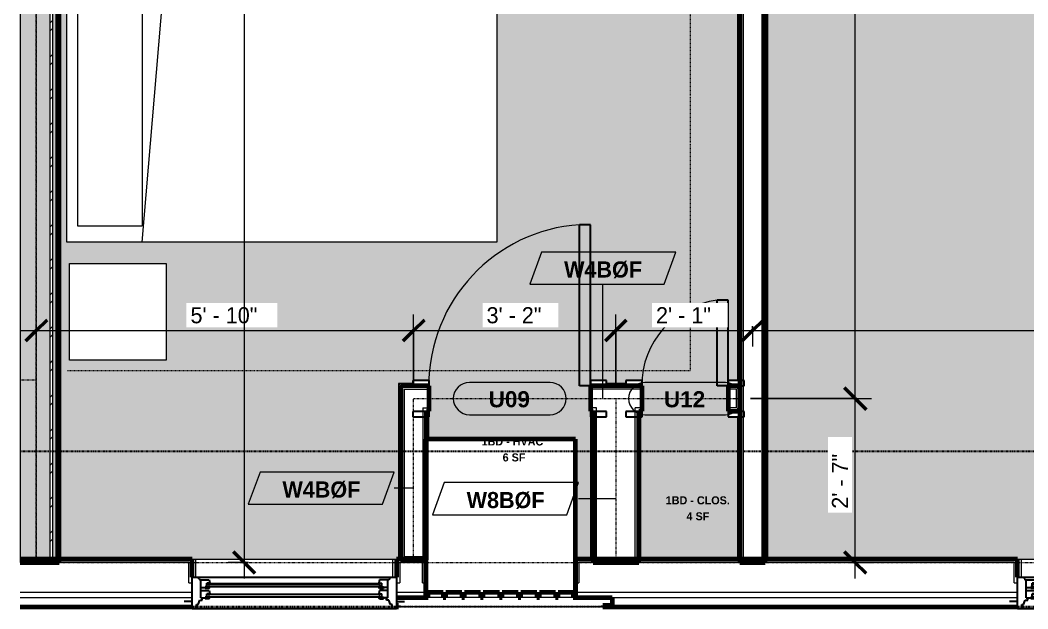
# Model space of a CAD drawing. Header units: inches. Extents: x 2887 to 5387, y 120 to 10852.
# Drawn here: x 4425.6 to 4613.1, y 9979.8 to 10089.4 of the extents above; entities that cross this region are included whole.
import ezdxf

# ---------------------------------------------------------------- set-up
doc = ezdxf.new("R2010")
doc.units = ezdxf.units.IN
doc.header["$MEASUREMENT"] = 0
for name, pattern in [('Dash', [0.25, 0.125, -0.125]), ('Dash 3_32_', [0.1875, 0.09375, -0.09375]), ('Double Dash 3_8_', [1, 0.375, -0.125, 0.125, -0.125, 0.125, -0.125])]:
    doc.linetypes.add(name, pattern=pattern)
for name, color, linetype, lineweight in [('0-3', 250, 'Continuous', 18), ('0-4', 10, 'Double Dash 3_8_', 30), ('0-6', 170, 'Continuous', 5), ('A-ANNO-DIMS', 211, 'Continuous', 9), ('A-ANNO-DIMS-32', 211, 'Continuous', 9), ('A-AREA-IDEN', 2, 'Continuous', 9), ('A-DETL-1', 90, 'Dash 3_32_', 18), ('A-DOOR', 31, 'Continuous', 18), ('A-DOOR-3', 31, 'Continuous', 9), ('A-DOOR-4', 31, 'Continuous', 30), ('A-DOOR-FRAM', 31, 'Continuous', 30), ('A-DOOR-IDEN', 31, 'Continuous', 9), ('A-GENM-1', 50, 'Continuous', 9), ('A-GENM-2', 7, 'Continuous', 70), ('A-GLAZ-1', 10, 'Continuous', 30), ('A-GLAZ-2', 50, 'Continuous', 9), ('A-GLAZ-3', 250, 'Continuous', 18), ('A-WALL', 113, 'Continuous', 18), ('A-WALL-1', 250, 'Continuous', 18), ('A-WALL-2', 113, 'Continuous', 70), ('A-WALL-4', 7, 'Continuous', 70), ('A-WALL-IDEN', 211, 'Continuous', 9), ('A-WALL-PATT-1', 50, 'Continuous', 9), ('A-WALL-PATT-2', 253, 'Continuous', 9), ('A-WALL-PATT-3', 8, 'Continuous', 9), ('C-PROP-LINE-1', 10, 'Double Dash 3_8_', 30), ('I-FURN', 30, 'Continuous', 9), ('I-FURN-HDLN', 30, 'Dash', 9), ('I-WALL', 2, 'Continuous', 18), ('I-WALL-1', 7, 'Continuous', 70), ('I-WALL-3', 2, 'Continuous', 70)]:
    doc.layers.add(name, color=color, linetype=linetype, lineweight=lineweight)
doc.layers.add('A-AREA-PATT-1', color=255, linetype='Continuous', lineweight=9, transparency=1)
doc.styles.add('Arial_B', font='arialbd.ttf', dxfattribs={"height": 3})
doc.styles.add('Century Gothic', font='ufonts.com_century-gothic.ttf', dxfattribs={"height": 3})
doc.styles.add('Century Gothic_B', font='GOTHICB.TTF', dxfattribs={"height": 3})
doc.styles.add('Century Gothic_B_1', font='GOTHICB.TTF', dxfattribs={"height": 1.5})
doc.dimstyles.new('OD_1__HACK', dxfattribs={"dimscale": 12, "dimtxt": 3.132505, "dimasz": 0.333333, "dimexe": 0.25, "dimexo": 0.166667, "dimgap": 0.041667, "dimtad": 1, "dimdec": 0, "dimzin": 3, "dimdsep": 46, "dimlunit": 4, "dimtxsty": 'Century Gothic', "dimblk1": 'OBLIQUE', "dimblk2": 'OBLIQUE', "dimsah": 1, "dimcen": 0.09, "dimdle": 0.25, "dimazin": 0, "dimtfac": 1, "dimtdec": 4, "dimtix": 1, "dimtmove": 0, "dimatfit": 3, "dimfxl": 1, "dimtvp": 1, "dimtfill": 1, "dimfrac": 2, "dimtolj": 1, "dimtzin": 0, "dimarcsym": 2})
doc.dimstyles.new('OD_1__HACK_2', dxfattribs={"dimscale": 12, "dimtxt": 3.132505, "dimasz": 0.333333, "dimexe": 0.25, "dimexo": 0.166667, "dimgap": 0.041667, "dimtad": 1, "dimdec": 0, "dimzin": 3, "dimdsep": 46, "dimlunit": 4, "dimtxsty": 'Century Gothic', "dimblk1": 'OBLIQUE', "dimblk2": 'OBLIQUE', "dimsah": 1, "dimcen": 0.09, "dimdle": 0.25, "dimazin": 0, "dimtfac": 1, "dimtdec": 4, "dimtix": 1, "dimtmove": 0, "dimatfit": 3, "dimfxl": 1, "dimtvp": 1, "dimtfill": 1, "dimfrac": 2, "dimtolj": 1, "dimtzin": 0, "dimarcsym": 2})
pattern_1 = [(0, (0, 0), (10.24, 2.56), [0.422, -7.258, 0.422, -7.258, -40.96]), (0, (0, 0), (10.24, 2.56), [-15.36, 0.422, -14.938, 0.422, -7.258, -17.92]), (0, (0, 0), (10.24, 2.56), [-38.4, 0.422, -4.698, 0.422, -12.378]), (120, (3.84, 1.28), (-7.33702503, 7.58810013), [0.422, -7.258, 0.422, -7.258, -40.96]), (120, (3.84, 1.28), (-7.33702503, 7.58810013), [-15.36, 0.422, -14.938, 0.422, -7.258, -17.92]), (120, (3.84, 1.28), (-7.33702503, 7.58810013), [-38.4, 0.422, -4.698, 0.422, -12.378]), (240, (5.12, 6.4), (-2.90297497, -10.14810013), [0.422, -7.258, 0.422, -7.258, -40.96]), (240, (5.12, 6.4), (-2.90297497, -10.14810013), [-15.36, 0.422, -14.938, 0.422, -7.258, -17.92]), (240, (5.12, 6.4), (-2.90297497, -10.14810013), [-38.4, 0.422, -4.698, 0.422, -12.378])]

# ---------------------------------------------------------------- blocks, each defined once
blk = doc.blocks.new('Window-Double_Hung-Andersen-400_Series-Tilt_Wash - DOUBLE HUNG - REVERSE COTTAGE - 2ND FLOOR-2888952-2ND _ 3RD FLOOR - 1BD B - ADA TYPE B')
at = {"layer": 'A-GLAZ-1'}
for p, q in [((-19.01, 1.06), (19.01, 1.06)), ((-19.01, -4.81), (-19.01, 1.06)), ((-17.67, 0.78), (-18, 1.06)), ((-17.67, 0.78), (-17.67, 0.56)), ((-17.67, 0.56), (-15.86, 0.56)), ((-17.42, -2.75), (-17.42, 0.56)), ((-15.86, 0.56), (-15.7, -0.06)), ((15.86, 0.56), (15.7, -0.06)), ((17.67, 0.56), (15.86, 0.56)), ((17.42, -2.75), (17.42, 0.56)), ((17.67, 0.78), (18, 1.06)), ((17.67, 0.78), (17.67, 0.56)), ((19.01, 1.06), (19.01, -4.81)), ((-17.42, -0.81), (-16.57, -0.81)), ((-17.42, -1.38), (-15.86, -1.38)), ((-16.57, -0.69), (-16.57, -1.03)), ((-15.7, -0.69), (-16.57, -0.69)), ((-15.86, -1.03), (-16.57, -1.03)), ((-16.29, -0.69), (-16.29, -0.06)), ((-15.7, -0.06), (-16.29, -0.06)), ((-15.86, -1.03), (-15.7, -0.69)), ((-15.86, -1.38), (-15.7, -2)), ((15.7, -0.06), (16.29, -0.06)), ((15.86, -1.03), (15.7, -0.69)), ((15.7, -0.69), (16.57, -0.69)), ((15.86, -1.38), (15.7, -2)), ((15.86, -1.03), (16.57, -1.03)), ((17.42, -1.38), (15.86, -1.38)), ((16.29, -0.69), (16.29, -0.06)), ((16.57, -0.69), (16.57, -1.03)), ((17.42, -0.81), (16.57, -0.81)), ((-19.01, -3.44), (-20.51, -3.44)), ((-17.92, -4), (-17.61, -3.19)), ((-17.61, -3.19), (-17.14, -3.19)), ((-17.42, -2.75), (-16.57, -2.75)), ((-17.14, -3.19), (-17.14, -2.75)), ((-16.57, -2.63), (-16.57, -2.97)), ((-15.7, -2.63), (-16.57, -2.63)), ((-15.86, -2.97), (-16.57, -2.97)), ((-16.29, -2.63), (-16.29, -2)), ((-15.7, -2), (-16.29, -2)), ((-15.86, -2.97), (-15.7, -2.63)), ((15.7, -2), (16.29, -2)), ((15.86, -2.97), (15.7, -2.63)), ((15.7, -2.63), (16.57, -2.63)), ((15.86, -2.97), (16.57, -2.97)), ((16.29, -2.63), (16.29, -2)), ((16.57, -2.63), (16.57, -2.97)), ((17.42, -2.75), (16.57, -2.75)), ((17.14, -3.19), (17.14, -2.75)), ((17.61, -3.19), (17.14, -3.19)), ((17.92, -4), (17.61, -3.19)), ((19.01, -3.44), (20.51, -3.44)), ((19.01, -4.81), (-19.01, -4.81)), ((-18.2, -4), (-17.92, -4)), ((-18.2, -4.81), (-18.2, -4)), ((18.2, -4), (17.92, -4)), ((18.2, -4.81), (18.2, -4))]:
    blk.add_line(p, q, dxfattribs=at)
at = {"layer": 'A-GLAZ-2'}
for p, q in [((-18.95, 4.44), (18.95, 4.44)), ((-18.95, 1.06), (-18.95, 4.44)), ((-18.32, 1.06), (-18.32, 4.44)), ((18.32, 1.06), (18.32, 4.44)), ((18.95, 4.44), (18.95, 1.06)), ((18.95, 1.06), (-18.95, 1.06)), ((-16.29, -0.19), (-15.7, -0.19)), ((-16.29, -0.56), (-15.7, -0.56)), ((-15.82, -0.56), (-15.82, -0.19)), ((-15.7, -0.06), (15.7, -0.06)), ((-15.7, -0.19), (15.7, -0.19)), ((-15.7, -0.56), (15.7, -0.56)), ((-15.7, -0.69), (15.7, -0.69)), ((16.29, -0.19), (15.7, -0.19)), ((16.29, -0.56), (15.7, -0.56)), ((15.82, -0.56), (15.82, -0.19)), ((-16.29, -2.13), (-15.7, -2.13)), ((-16.29, -2.5), (-15.7, -2.5)), ((-15.82, -2.5), (-15.82, -2.13)), ((-15.7, -2), (15.7, -2)), ((-15.7, -2.13), (15.7, -2.13)), ((-15.7, -2.5), (15.7, -2.5)), ((-15.7, -2.63), (15.7, -2.63)), ((16.29, -2.13), (15.7, -2.13)), ((16.29, -2.5), (15.7, -2.5)), ((15.82, -2.5), (15.82, -2.13))]:
    blk.add_line(p, q, dxfattribs=at)
at = {"layer": 'A-GLAZ-3'}
for p, q in [((-19.01, 3.94), (-18.95, 3.94)), ((18.95, 3.94), (19.01, 3.94)), ((-18.95, 2.44), (-19.01, 2.44)), ((19.01, 2.44), (18.95, 2.44))]:
    blk.add_line(p, q, dxfattribs=at)
blk = doc.blocks.new('V-Series_EWC4_SPVU_RFA_2015 - 2ND AND 3RD FLOOR-2226480-2ND _ 3RD FLOOR - 1BD B - ADA TYPE B')
at = {"layer": 'A-GENM-1'}
for p, q in [((-2859.83, 9981.94), (-2862.62, 9981.94)), ((-2856.34, 9981.94), (-2859.33, 9981.94)), ((-2852.86, 9981.94), (-2855.84, 9981.94)), ((-2849.37, 9981.94), (-2852.36, 9981.94)), ((-2845.89, 9981.94), (-2848.87, 9981.94)), ((-2842.4, 9981.94), (-2845.39, 9981.94)), ((-2838.92, 9981.94), (-2841.9, 9981.94)), ((-2835.62, 9981.94), (-2838.42, 9981.94))]:
    blk.add_line(p, q, dxfattribs=at)
at = {"layer": 'A-GENM-2'}
for p, q in [((-2835.19, 10011.38), (-2863.06, 10011.38)), ((-2863.06, 10011.38), (-2863.06, 9981.94)), ((-2835.19, 9981.94), (-2835.19, 10011.38)), ((-2862.62, 9981.94), (-2862.62, 9982.94)), ((-2862.62, 9982.94), (-2859.83, 9982.94)), ((-2859.83, 9982.94), (-2859.83, 9981.94)), ((-2859.33, 9981.94), (-2859.33, 9982.94)), ((-2859.33, 9982.94), (-2856.34, 9982.94)), ((-2856.34, 9982.94), (-2856.34, 9981.94)), ((-2855.84, 9981.94), (-2855.84, 9982.94)), ((-2855.84, 9982.94), (-2852.86, 9982.94)), ((-2852.86, 9982.94), (-2852.86, 9981.94)), ((-2852.36, 9981.94), (-2852.36, 9982.94)), ((-2852.36, 9982.94), (-2849.37, 9982.94)), ((-2849.37, 9982.94), (-2849.37, 9981.94)), ((-2848.87, 9981.94), (-2848.87, 9982.94)), ((-2848.87, 9982.94), (-2845.89, 9982.94)), ((-2845.89, 9982.94), (-2845.89, 9981.94)), ((-2845.39, 9981.94), (-2845.39, 9982.94)), ((-2845.39, 9982.94), (-2842.4, 9982.94)), ((-2842.4, 9982.94), (-2842.4, 9981.94)), ((-2841.9, 9981.94), (-2841.9, 9982.94)), ((-2841.9, 9982.94), (-2838.92, 9982.94)), ((-2838.92, 9982.94), (-2838.92, 9981.94)), ((-2838.42, 9981.94), (-2838.42, 9982.94)), ((-2838.42, 9982.94), (-2835.62, 9982.94)), ((-2835.62, 9982.94), (-2835.62, 9981.94)), ((-2863.06, 9981.94), (-2862.62, 9981.94)), ((-2859.83, 9981.94), (-2859.33, 9981.94)), ((-2856.34, 9981.94), (-2855.84, 9981.94)), ((-2852.86, 9981.94), (-2852.36, 9981.94)), ((-2849.37, 9981.94), (-2848.87, 9981.94)), ((-2845.89, 9981.94), (-2845.39, 9981.94)), ((-2842.4, 9981.94), (-2841.9, 9981.94)), ((-2838.92, 9981.94), (-2838.42, 9981.94)), ((-2835.62, 9981.94), (-2835.19, 9981.94))]:
    blk.add_line(p, q, dxfattribs=at)
blk = doc.blocks.new('Perforated Panel at Magic-Pak - hvac panel - 3rd floor-2505079-2ND _ 3RD FLOOR - 1BD B - ADA TYPE B')
at = {"layer": 'A-GLAZ-3'}
for p, q in [((-19.01, 4.44), (19.01, 4.44)), ((-19.01, 4.37), (-19.01, 4.44)), ((19.01, 4.37), (-19.01, 4.37)), ((19.01, 4.44), (19.01, 4.37))]:
    blk.add_line(p, q, dxfattribs=at)
blk = doc.blocks.new('Family - ___-2835860-2ND _ 3RD FLOOR - 1BD B - ADA TYPE B')
at = {"layer": 'C-PROP-LINE-1'}
blk.add_line((-2638.69, 9980.19), (-2938.53, 9980.19), dxfattribs=at)
blk = doc.blocks.new('Family - ___-2835903-2ND _ 3RD FLOOR - 1BD B - ADA TYPE B')
at = {"layer": 'C-PROP-LINE-1'}
blk.add_line((-2638.69, 10009.09), (-2938.53, 10009.09), dxfattribs=at)
blk = doc.blocks.new('Family - ___-2835932-2ND _ 3RD FLOOR - 1BD B - ADA TYPE B')
at = {"layer": 'C-PROP-LINE-1'}
blk.add_line((-2638.69, 9980.19), (-2938.53, 9980.19), dxfattribs=at)
blk = doc.blocks.new('CTR - 1st Phase - Shell_rvt-6-2ND _ 3RD FLOOR - 1BD B - ADA TYPE B')
at = {"layer": 'A-WALL-1'}
for p, q in [((-2906.54, 9989.06), (-2906.47, 9989.06)), ((-2868.57, 9989.06), (-2868.51, 9989.06)), ((-2752.94, 9989.06), (-2752.87, 9989.06)), ((-2907.16, 9988.44), (-2938.53, 9988.44)), ((-2907.16, 9984.63), (-2907.16, 9988.44)), ((-2867.89, 9988.44), (-2867.89, 9984.63)), ((-2863.69, 9988.44), (-2867.89, 9988.44)), ((-2863.69, 9984.63), (-2863.69, 9988.44)), ((-2834.56, 9988.44), (-2834.56, 9984.63)), ((-2753.56, 9988.44), (-2834.56, 9988.44)), ((-2753.56, 9984.63), (-2753.56, 9988.44)), ((-2938.53, 9982.94), (-2906.54, 9982.94)), ((-2907.16, 9984.63), (-2906.54, 9984.63)), ((-2868.51, 9984.63), (-2867.89, 9984.63)), ((-2868.51, 9982.94), (-2863.06, 9982.94)), ((-2863.69, 9984.63), (-2863.06, 9984.63)), ((-2835.19, 9984.63), (-2834.56, 9984.63)), ((-2835.19, 9982.94), (-2752.94, 9982.94)), ((-2753.56, 9984.63), (-2752.94, 9984.63)), ((-2938.53, 9981.94), (-2906.54, 9981.94)), ((-2828.36, 9981.94), (-2752.94, 9981.94)), ((-2938.53, 9980.44), (-2906.54, 9980.44)), ((-2828.36, 9980.44), (-2752.94, 9980.44))]:
    blk.add_line(p, q, dxfattribs=at)
at = {"layer": 'A-WALL-4'}
for p, q in [((-2906.54, 9989.06), (-2938.53, 9989.06)), ((-2906.54, 9985.69), (-2906.54, 9989.06)), ((-2868.51, 9989.06), (-2868.51, 9985.69)), ((-2863.06, 9989.06), (-2868.51, 9989.06)), ((-2863.06, 9981.94), (-2863.06, 9989.06)), ((-2752.94, 9989.06), (-2835.19, 9989.06)), ((-2835.19, 9989.06), (-2835.19, 9981.94)), ((-2752.94, 9985.69), (-2752.94, 9989.06)), ((-2868.51, 9981.94), (-2863.06, 9981.94)), ((-2835.19, 9981.94), (-2828.36, 9981.94)), ((-2828.36, 9981.94), (-2828.36, 9980.44)), ((-2938.53, 9980.19), (-2906.54, 9980.19)), ((-2868.14, 9980.44), (-2868.51, 9980.44)), ((-2868.51, 9980.19), (-2868.14, 9980.19)), ((-2868.14, 9980.25), (-2868.14, 9980.44)), ((-2828.36, 9980.44), (-2830.11, 9980.44)), ((-2830.11, 9980.44), (-2830.11, 9980.25)), ((-2830.11, 9980.19), (-2752.94, 9980.19))]:
    blk.add_line(p, q, dxfattribs=at)
at = {"layer": '0-3'}
for name, p in [('V-Series_EWC4_SPVU_RFA_2015 - 2ND AND 3RD FLOOR-2226480-2ND _ 3RD FLOOR - 1BD B - ADA TYPE B', (0, 0)), ('Window-Double_Hung-Andersen-400_Series-Tilt_Wash - DOUBLE HUNG - REVERSE COTTAGE - 2ND FLOOR-2888952-2ND _ 3RD FLOOR - 1BD B - ADA TYPE B', (-2887.52, 9984.63)), ('Window-Double_Hung-Andersen-400_Series-Tilt_Wash - DOUBLE HUNG - REVERSE COTTAGE - 2ND FLOOR-2888952-2ND _ 3RD FLOOR - 1BD B - ADA TYPE B', (-2733.92, 9984.63))]:
    blk.add_blockref(name, p, dxfattribs=at)
at = {"layer": '0-3', "rotation": 180}
blk.add_blockref('Perforated Panel at Magic-Pak - hvac panel - 3rd floor-2505079-2ND _ 3RD FLOOR - 1BD B - ADA TYPE B', (-2849.12, 9984.63), dxfattribs=at)
at = {"layer": '0-4'}
for name in ['Family - ___-2835903-2ND _ 3RD FLOOR - 1BD B - ADA TYPE B', 'Family - ___-2835860-2ND _ 3RD FLOOR - 1BD B - ADA TYPE B', 'Family - ___-2835932-2ND _ 3RD FLOOR - 1BD B - ADA TYPE B']:
    blk.add_blockref(name, (0, 0), dxfattribs=at)
blk = doc.blocks.new('CTR - 1st Phase - Common Walls_rvt-6-2ND _ 3RD FLOOR - 1BD B - ADA TYPE B')
at = {"layer": 'A-WALL-PATT-1'}
h = blk.add_hatch(dxfattribs=at)
h.set_pattern_fill('FP_1', color=256, style=0, pattern_type=2)
h.set_pattern_definition(pattern_1)
h.paths.add_polyline_path([(-2932.52, 9988.44), (-2931.9, 9988.44), (-2931.9, 10374.04), (-2932.52, 10374.04), (-2932.52, 10013.2)], flags=0)
h = blk.add_hatch(dxfattribs=at)
h.set_pattern_fill('FP_1', color=256, style=0, pattern_type=2)
h.set_pattern_definition(pattern_1)
h.paths.add_polyline_path([(-2931.27, 9988.44), (-2931.27, 10373.41), (-2931.9, 10373.41), (-2931.9, 9988.44)], flags=0)
at = {"layer": 'A-WALL-PATT-2'}
h = blk.add_hatch(dxfattribs=at)
h.set_pattern_fill('FP_2', color=256, style=0, pattern_type=2)
h.set_pattern_definition([(161.57, (0.16, 0.16), (-1.279773737, -0.000426766), [0, -9.107, 1.011, 0]), (18.43, (-0.16, 0.16), (-1.279773737, 0.000426766), [0, -9.107, 1.011, 0]), (108.43, (0.16, 0.16), (0.639452382, -3.199964008), [3.035, -7.083]), (71.57, (-0.16, 0.16), (0.639452382, 3.199964008), [3.035, -7.083])])
h.paths.add_polyline_path([(-2933.02, 9988.44), (-2933.02, 10374.04), (-2938.52, 10374.04), (-2938.52, 9988.44)], flags=0)
at = {"layer": 'A-WALL-PATT-3'}
h = blk.add_hatch(dxfattribs=at)
h.set_pattern_fill('FP_3', color=256, style=0, pattern_type=2)
h.set_pattern_definition([(45, (0, 0), (-3.1678384, 3.1678384), []), (45, (0, 4.8), (-3.1678384, 3.1678384), [])])
h.paths.add_polyline_path([(-2932.52, 9988.44), (-2932.52, 10374.04), (-2933.02, 10374.04), (-2933.02, 9988.44)], flags=0)
at = {"layer": 'A-WALL-1'}
for p, q in [((-2938.52, 10373.41), (-2938.52, 9988.44)), ((-2933.02, 10373.41), (-2933.02, 9988.44)), ((-2932.52, 10373.41), (-2932.52, 9988.44)), ((-2931.9, 10373.41), (-2931.9, 9988.44))]:
    blk.add_line(p, q, dxfattribs=at)
at = {"layer": 'I-WALL-1'}
for p, q in [((-2931.27, 9988.44), (-2931.27, 10253.29)), ((-2938.53, 9988.44), (-2931.27, 9988.44))]:
    blk.add_line(p, q, dxfattribs=at)
blk = doc.blocks.new('Basic Wall _ INT - W4BØF - _5_8 GYP - 2X4 WOOD_BATT_ - 5_8 GYP_ - ___-2680968-2ND _ 3RD FLOOR - 1BD B - ADA TYPE B')
at = {"layer": 'A-WALL'}
for p, q in [((-2805.04, 10173.24), (-2805.04, 10022.34)), ((-2804.75, 10173.24), (-2804.75, 10022.34)), ((-2805.04, 10015.59), (-2805.04, 9989.06)), ((-2804.75, 10015.59), (-2804.75, 9989.06))]:
    blk.add_line(p, q, dxfattribs=at)
blk = doc.blocks.new('Basic Wall _ INT - W4BØF - _5_8 GYP - 2X4 WOOD_BATT_ - 5_8 GYP_ - ___-2680969-2ND _ 3RD FLOOR - 1BD B - ADA TYPE B')
at = {"layer": 'A-WALL'}
for p, q in [((-2799.75, 9989.06), (-2799.75, 10173.24)), ((-2799.46, 10173.24), (-2799.46, 9989.06))]:
    blk.add_line(p, q, dxfattribs=at)
blk = doc.blocks.new('Bed-Standard - King 78_ x 80_-1379907-2ND _ 3RD FLOOR - 1BD B - ADA TYPE B')
at = {"layer": 'I-FURN'}
for p, q in [((-28.31, 41.8), (49.69, 41.8)), ((-28.31, -38.2), (-28.31, 41.8)), ((49.69, 41.8), (49.69, -38.2)), ((49.69, -24.2), (-28.31, -17.63)), ((-25.31, -24.2), (46.69, -24.2)), ((-25.31, -36.2), (-25.31, -24.2)), ((46.69, -36.2), (46.69, -24.2)), ((-25.31, -36.2), (46.69, -36.2)), ((49.69, -38.2), (-28.31, -38.2))]:
    blk.add_line(p, q, dxfattribs=at)
at = {"layer": 'I-FURN-HDLN'}
for p, q in [((-64.31, 77.8), (73.69, 77.8)), ((-64.31, -38.2), (-64.31, 77.8)), ((73.69, 77.8), (73.69, -38.2))]:
    blk.add_line(p, q, dxfattribs=at)
blk = doc.blocks.new('Table-Night Stand - 18_ x 18_ x 24_-1372838-2ND _ 3RD FLOOR - 1BD B - ADA TYPE B')
at = {"layer": 'I-FURN'}
for p, q in [((0.15, 0), (18.15, 0)), ((0.15, -18), (0.15, 0)), ((18.15, 0), (18.15, -18)), ((18.15, -18), (0.15, -18))]:
    blk.add_line(p, q, dxfattribs=at)
blk = doc.blocks.new('Basic Wall _ INT - W4BØF - _5_8 GYP - 2X4 WOOD_BATT_ - 5_8 GYP_ - ___-2680531-2ND _ 3RD FLOOR - 1BD B - ADA TYPE B')
at = {"layer": 'A-WALL'}
for p, q in [((-2868.11, 10021.75), (-2868.11, 9989.06)), ((-2867.82, 10021.46), (-2867.82, 9989.06))]:
    blk.add_line(p, q, dxfattribs=at)
at = {"layer": 'A-WALL', "flags": 128}
for points in [[(-2868.11, 10021.75), (-2867.99, 10021.63), (-2867.9, 10021.54), (-2867.84, 10021.48), (-2867.82, 10021.46)], [(-2867.82, 10021.46), (-2867.82, 10021.46), (-2867.81, 10021.45), (-2867.8, 10021.44), (-2867.78, 10021.42), (-2867.76, 10021.4), (-2867.74, 10021.38)]]:
    blk.add_lwpolyline(points, dxfattribs=at)
blk = doc.blocks.new('Basic Wall _ INT - W4BØF - _5_8 GYP - 2X4 WOOD_BATT_ - 5_8 GYP_ - ___-2680530-2ND _ 3RD FLOOR - 1BD B - ADA TYPE B')
at = {"layer": 'A-WALL'}
for p, q in [((-2862.82, 10011.38), (-2862.82, 10015.59)), ((-2862.54, 10015.59), (-2862.54, 10011.38))]:
    blk.add_line(p, q, dxfattribs=at)
blk = doc.blocks.new('Basic Wall _ INT - W4BØF - _5_8 GYP - 2X4 WOOD_BATT_ - 5_8 GYP_ - ___-2680533-2ND _ 3RD FLOOR - 1BD B - ADA TYPE B')
at = {"layer": 'A-WALL'}
for p, q in [((-2865.44, 10021.75), (-2868.11, 10021.75)), ((-2865.44, 10021.46), (-2867.82, 10021.46)), ((-2825.81, 10021.75), (-2829.44, 10021.75)), ((-2825.81, 10021.46), (-2829.44, 10021.46))]:
    blk.add_line(p, q, dxfattribs=at)
at = {"layer": 'A-WALL', "flags": 128}
for points in [[(-2867.82, 10021.46), (-2867.84, 10021.48), (-2867.9, 10021.54), (-2867.99, 10021.63), (-2868.11, 10021.75)], [(-2867.74, 10021.38), (-2867.76, 10021.4), (-2867.78, 10021.42), (-2867.8, 10021.44), (-2867.81, 10021.45), (-2867.82, 10021.46), (-2867.82, 10021.46)]]:
    blk.add_lwpolyline(points, dxfattribs=at)
blk = doc.blocks.new('SWING - SINGLE - FLUSH - 30_ x 80_ - MAGIC PAK DOOR - ACOUSTICAL SEAL-3199413-2ND _ 3RD FLOOR - 1BD B - ADA TYPE B')
at = {"layer": 'A-DOOR-3'}
blk.add_arc((15, 2.375), 30.067, 93.81407, 180, dxfattribs=at)
at = {"layer": 'A-DOOR-4'}
for p, q in [((13, 2.375), (13, 32.375)), ((15, 32.375), (13, 32.375)), ((15, 2.375), (15, 32.375)), ((15, 2.375), (13, 2.375))]:
    blk.add_line(p, q, dxfattribs=at)
at = {"layer": 'A-DOOR-FRAM'}
for p, q in [((-15, 3.375), (-18, 3.375)), ((-18, 3.375), (-18, 2.375)), ((-18, 2.375), (-15, 2.375)), ((-15, 2.375), (-15, 3.375)), ((18, 3.375), (15, 3.375)), ((15, 3.375), (15, 2.375)), ((15, 2.375), (18, 2.375)), ((18, 2.375), (18, 3.375)), ((-15, -2.375), (-18, -2.375)), ((-18, -2.375), (-18, -3.375)), ((-18, -3.375), (-15, -3.375)), ((-15, -3.375), (-15, -2.375)), ((18, -2.375), (15, -2.375)), ((15, -2.375), (15, -3.375)), ((15, -3.375), (18, -3.375)), ((18, -3.375), (18, -2.375))]:
    blk.add_line(p, q, dxfattribs=at)
blk = doc.blocks.new('SWING - SINGLE - FLUSH - 1-4 X 6-8 PASSAGE-3199417-2ND _ 3RD FLOOR - 1BD B - ADA TYPE B')
at = {"layer": 'A-DOOR-3'}
blk.add_arc((8, 2.37), 16.07, 97.1508, 180, dxfattribs=at)
at = {"layer": 'A-DOOR-4'}
for p, q in [((6, 2.37), (6, 18.32)), ((8, 18.32), (6, 18.32)), ((8, 2.37), (8, 18.32)), ((8, 2.37), (6, 2.37))]:
    blk.add_line(p, q, dxfattribs=at)
at = {"layer": 'A-DOOR-FRAM'}
for p, q in [((-8, 3.37), (-11, 3.37)), ((-11, 3.37), (-11, 2.37)), ((-11, 2.37), (-8, 2.37)), ((-8, 2.37), (-8, 3.37)), ((11, 3.37), (8, 3.37)), ((8, 3.37), (8, 2.37)), ((8, 2.37), (11, 2.37)), ((11, 2.37), (11, 3.37)), ((-8, -2.38), (-11, -2.38)), ((-11, -2.38), (-11, -3.38)), ((-11, -3.38), (-8, -3.38)), ((-8, -3.38), (-8, -2.38)), ((11, -2.38), (8, -2.38)), ((8, -2.38), (8, -3.38)), ((8, -3.38), (11, -3.38)), ((11, -3.38), (11, -2.38))]:
    blk.add_line(p, q, dxfattribs=at)
blk = doc.blocks.new('Basic Wall _ INT - W8BØF - _5_8 GYP - 2X8 WOOD_BATT_ - 5_8 GYP_ - ___-2698452-2ND _ 3RD FLOOR - 1BD B - ADA TYPE B')
at = {"layer": 'I-WALL'}
for p, q in [((-2823.31, 9989.06), (-2823.31, 10015.59)), ((-2823.02, 9989.06), (-2823.02, 10015.59))]:
    blk.add_line(p, q, dxfattribs=at)
blk = doc.blocks.new('Basic Wall _ INT - W8BØF - _5_8 GYP - 2X8 WOOD_BATT_ - 5_8 GYP_ - ___-2703640-2ND _ 3RD FLOOR - 1BD B - ADA TYPE B')
at = {"layer": 'I-WALL'}
for p, q in [((-2832.35, 9989.06), (-2832.35, 10015.59)), ((-2832.06, 10015.59), (-2832.06, 9989.06))]:
    blk.add_line(p, q, dxfattribs=at)
blk = doc.blocks.new('DIMBLOCK127-2ND _ 3RD FLOOR - 1BD B - ADA TYPE B')
at = {"layer": 'A-ANNO-DIMS-32', "lineweight": 50}
for p, q in [((4581, 10018.96), (4579, 10020.96)), ((4581, 10018.96), (4583, 10016.96)), ((4581, 9988.44), (4579, 9990.44)), ((4581, 9988.44), (4583, 9986.44))]:
    blk.add_line(p, q, dxfattribs=at)
at = {"layer": 'A-ANNO-DIMS-32'}
for p, q in [((4561.51, 10018.96), (4584, 10018.96)), ((4581, 10018.96), (4561.51, 10018.96)), ((4581, 9985.44), (4581, 10018.96)), ((4580.17, 9988.44), (4584, 9988.44)), ((4581, 9988.44), (4580.17, 9988.44))]:
    blk.add_line(p, q, dxfattribs=at)
at = {"layer": 'A-ANNO-DIMS-32', "color": 0, "insert": (4576.65, 9998.46), "char_height": 3, "width": 12.5897, "attachment_point": 1, "rotation": 90, "line_spacing_factor": 0.984502, "style": 'Century Gothic', "bg_fill": 3, "box_fill_scale": 1.25, "bg_fill_color": 256, "bg_fill_true_color": 13158600, "bg_fill_transparency": 0}
blk.add_mtext('2\' - 7"', dxfattribs=at)
blk = doc.blocks.new('_Oblique')
at = {"color": 0, "linetype": 'ByBlock', "lineweight": -2}
blk.add_line((-0.5, -0.5), (0.5, 0.5), dxfattribs=at)
blk = doc.blocks.new('DIMBLOCK128-2ND _ 3RD FLOOR - 1BD B - ADA TYPE B')
at = {"layer": 'A-ANNO-DIMS-32', "lineweight": 50}
for p, q in [((4581, 10216.61), (4579, 10218.61)), ((4581, 10216.61), (4583, 10214.61)), ((4581, 10018.96), (4579, 10020.96)), ((4581, 10018.96), (4583, 10016.96))]:
    blk.add_line(p, q, dxfattribs=at)
at = {"layer": 'A-ANNO-DIMS-32'}
for p, q in [((4563.89, 10216.61), (4584, 10216.61)), ((4581, 10216.61), (4563.89, 10216.61)), ((4581, 10018.96), (4581, 10216.61)), ((4561.51, 10018.96), (4584, 10018.96)), ((4581, 10018.96), (4561.51, 10018.96))]:
    blk.add_line(p, q, dxfattribs=at)
at = {"layer": 'A-ANNO-DIMS-32', "color": 0, "insert": (4576.65, 10111.38), "char_height": 3, "width": 15.394, "attachment_point": 1, "rotation": 90, "line_spacing_factor": 0.984502, "style": 'Century Gothic', "bg_fill": 3, "box_fill_scale": 1.25, "bg_fill_color": 256, "bg_fill_true_color": 13158600, "bg_fill_transparency": 0}
blk.add_mtext('16\' - 6"', dxfattribs=at)
blk = doc.blocks.new('DIMBLOCK139-2ND _ 3RD FLOOR - 1BD B - ADA TYPE B')
at = {"layer": 'A-ANNO-DIMS-32', "lineweight": 50}
for p, q in [((4428.61, 10031.63), (4430.61, 10033.63)), ((4498.81, 10031.63), (4500.81, 10033.63)), ((4428.61, 10031.63), (4426.61, 10029.63)), ((4498.81, 10031.63), (4496.81, 10029.63))]:
    blk.add_line(p, q, dxfattribs=at)
at = {"layer": 'A-ANNO-DIMS-32'}
for p, q in [((4498.81, 10020.96), (4498.81, 10034.63)), ((4425.61, 10031.63), (4498.81, 10031.63)), ((4428.61, 10032.46), (4428.61, 10028.63)), ((4428.61, 10031.63), (4428.61, 10032.46)), ((4498.81, 10031.63), (4498.81, 10020.96))]:
    blk.add_line(p, q, dxfattribs=at)
at = {"layer": 'A-ANNO-DIMS-32', "color": 0, "insert": (4457.3, 10035.98), "char_height": 3, "width": 15.394, "attachment_point": 1, "line_spacing_factor": 0.984502, "style": 'Century Gothic', "bg_fill": 3, "box_fill_scale": 1.25, "bg_fill_color": 256, "bg_fill_true_color": 13158600, "bg_fill_transparency": 0}
blk.add_mtext('5\' - 10"', dxfattribs=at)
blk = doc.blocks.new('DIMBLOCK140-2ND _ 3RD FLOOR - 1BD B - ADA TYPE B')
at = {"layer": 'A-ANNO-DIMS-32'}
for p, q in [((4498.81, 10020.96), (4498.81, 10034.63)), ((4536.45, 10020.96), (4536.45, 10034.63)), ((4498.81, 10031.63), (4536.45, 10031.63)), ((4498.81, 10031.63), (4498.81, 10020.96)), ((4536.45, 10031.63), (4536.45, 10020.96))]:
    blk.add_line(p, q, dxfattribs=at)
at = {"layer": 'A-ANNO-DIMS-32', "lineweight": 50}
for p, q in [((4498.81, 10031.63), (4500.81, 10033.63)), ((4536.45, 10031.63), (4538.45, 10033.63)), ((4498.81, 10031.63), (4496.81, 10029.63)), ((4536.45, 10031.63), (4534.45, 10029.63))]:
    blk.add_line(p, q, dxfattribs=at)
at = {"layer": 'A-ANNO-DIMS-32', "color": 0, "insert": (4512.39, 10035.98), "char_height": 3, "width": 12.5897, "attachment_point": 1, "line_spacing_factor": 0.984502, "style": 'Century Gothic', "bg_fill": 3, "box_fill_scale": 1.25, "bg_fill_color": 256, "bg_fill_true_color": 13158600, "bg_fill_transparency": 0}
blk.add_mtext('3\' - 2"', dxfattribs=at)
blk = doc.blocks.new('DIMBLOCK141-2ND _ 3RD FLOOR - 1BD B - ADA TYPE B')
at = {"layer": 'A-ANNO-DIMS-32'}
for p, q in [((4536.45, 10020.96), (4536.45, 10034.63)), ((4536.45, 10031.63), (4561.89, 10031.63)), ((4536.45, 10031.63), (4536.45, 10020.96)), ((4561.89, 10032.46), (4561.89, 10028.63)), ((4561.89, 10031.63), (4561.89, 10032.46))]:
    blk.add_line(p, q, dxfattribs=at)
at = {"layer": 'A-ANNO-DIMS-32', "lineweight": 50}
for p, q in [((4536.45, 10031.63), (4538.45, 10033.63)), ((4561.89, 10031.63), (4563.89, 10033.63)), ((4536.45, 10031.63), (4534.45, 10029.63)), ((4561.89, 10031.63), (4559.89, 10029.63))]:
    blk.add_line(p, q, dxfattribs=at)
at = {"layer": 'A-ANNO-DIMS-32', "color": 0, "insert": (4543.92, 10035.98), "char_height": 3, "width": 12.5897, "attachment_point": 1, "line_spacing_factor": 0.984502, "style": 'Century Gothic', "bg_fill": 3, "box_fill_scale": 1.25, "bg_fill_color": 256, "bg_fill_true_color": 13158600, "bg_fill_transparency": 0}
blk.add_mtext('2\' - 1"', dxfattribs=at)
blk = doc.blocks.new('DIMBLOCK142-2ND _ 3RD FLOOR - 1BD B - ADA TYPE B')
at = {"layer": 'A-ANNO-DIMS-32', "lineweight": 50}
for p, q in [((4561.89, 10031.63), (4563.89, 10033.63)), ((4719.44, 10031.63), (4721.44, 10033.63)), ((4561.89, 10031.63), (4559.89, 10029.63)), ((4719.44, 10031.63), (4717.44, 10029.63))]:
    blk.add_line(p, q, dxfattribs=at)
at = {"layer": 'A-ANNO-DIMS-32'}
for p, q in [((4561.89, 10032.46), (4561.89, 10028.63)), ((4561.89, 10031.63), (4561.89, 10032.46)), ((4561.89, 10031.63), (4722.44, 10031.63)), ((4719.44, 10032.46), (4719.44, 10028.63)), ((4719.44, 10031.63), (4719.44, 10032.46))]:
    blk.add_line(p, q, dxfattribs=at)
at = {"layer": 'A-ANNO-DIMS-32', "color": 0, "insert": (4634.25, 10035.98), "char_height": 3, "width": 15.394, "attachment_point": 1, "line_spacing_factor": 0.984502, "style": 'Century Gothic', "bg_fill": 3, "box_fill_scale": 1.25, "bg_fill_color": 256, "bg_fill_true_color": 13158600, "bg_fill_transparency": 0}
blk.add_mtext('13\' - 2"', dxfattribs=at)
blk = doc.blocks.new('DIMBLOCK147-2ND _ 3RD FLOOR - 1BD B - ADA TYPE B')
at = {"layer": 'A-ANNO-DIMS-32', "lineweight": 50}
for p, q in [((4467.28, 10245.36), (4465.28, 10247.36)), ((4467.28, 10245.36), (4469.28, 10243.36)), ((4467.28, 9988.44), (4465.28, 9990.44)), ((4467.28, 9988.44), (4469.28, 9986.44))]:
    blk.add_line(p, q, dxfattribs=at)
at = {"layer": 'A-ANNO-DIMS-32'}
for p, q in [((4468.11, 10245.36), (4464.28, 10245.36)), ((4467.28, 10245.36), (4467.28, 9985.44)), ((4467.28, 10245.36), (4468.11, 10245.36)), ((4468.11, 9988.44), (4464.28, 9988.44)), ((4467.28, 9988.44), (4468.11, 9988.44))]:
    blk.add_line(p, q, dxfattribs=at)
at = {"layer": 'A-ANNO-DIMS-32', "color": 0, "insert": (4462.94, 10110.49), "char_height": 3, "width": 15.394, "attachment_point": 1, "rotation": 90, "line_spacing_factor": 0.984502, "style": 'Century Gothic', "bg_fill": 3, "box_fill_scale": 1.25, "bg_fill_color": 256, "bg_fill_true_color": 13158600, "bg_fill_transparency": 0}
blk.add_mtext('21\' - 5"', dxfattribs=at)
blk = doc.blocks.new('Door Tag - Type Mark-2601225-2ND _ 3RD FLOOR - 1BD B - ADA TYPE B')
at = {"layer": 'A-DOOR-IDEN'}
for p, q in [((0.234375, 0.09375), (-0.234375, 0.09375)), ((-0.234375, -0.09375), (0.234375, -0.09375))]:
    blk.add_line(p, q, dxfattribs=at)
for centre, start, end in [((-0.234375, 0), 90, 270), ((0.234375, 0), 270, 90)]:
    blk.add_arc(centre, 0.09375, start, end, dxfattribs=at)
blk = doc.blocks.new('Wall Tag - ONE-2663183-2ND _ 3RD FLOOR - 1BD B - ADA TYPE B')
at = {"layer": 'A-WALL-IDEN'}
for p, q in [((-0.3561, 0.0937), (-0.4244, -0.0937)), ((0.4244, 0.0937), (-0.3561, 0.0937)), ((0.3561, -0.0937), (0.4244, 0.0937)), ((-0.4244, -0.0937), (0.3561, -0.0937))]:
    blk.add_line(p, q, dxfattribs=at)

msp = doc.modelspace()

# ---------------------------------------------------------------- hatches: boundary and pattern name
at = {"layer": 'A-AREA-PATT-1'}
h = msp.add_hatch(color=256, dxfattribs=at)
h.paths.add_polyline_path([(4456.98, 9989.06), (4496.02, 9989.06), (4496.02, 10021.75), (4498.7, 10021.75), (4498.7, 10022.34), (4501.7, 10022.34), (4501.7, 10018.96), (4531.7, 10018.96), (4531.7, 10022.34), (4534.7, 10022.34), (4534.7, 10021.75), (4538.32, 10021.75), (4538.32, 10022.34), (4541.32, 10022.34), (4541.32, 10018.96), (4557.32, 10018.96), (4557.32, 10022.34), (4559.1, 10022.34), (4559.1, 10173.24), (4558.51, 10173.24), (4558.51, 10176.24), (4561.89, 10176.24), (4561.89, 10210.24), (4558.51, 10210.24), (4558.51, 10213.24), (4559.1, 10213.24), (4559.1, 10213.83), (4555.75, 10213.83), (4555.75, 10213.49), (4553.25, 10213.49), (4553.25, 10214.24), (4553, 10214.24), (4553, 10216.24), (4528, 10216.24), (4528, 10216.61), (4505, 10216.61), (4505, 10214.24), (4504.75, 10214.24), (4504.75, 10213.49), (4502.25, 10213.49), (4502.25, 10213.83), (4496.82, 10213.83), (4496.82, 10242.58), (4496.61, 10242.58), (4496.61, 10241.99), (4493.61, 10241.99), (4493.61, 10245.36), (4461.61, 10245.36), (4461.61, 10241.99), (4458.61, 10241.99), (4458.61, 10242.58), (4432.86, 10242.58), (4432.86, 9989.06)], flags=0)
h.paths.add_polyline_path([(4434.8, 10026.11), (4434.8, 10044.11), (4452.8, 10044.11), (4452.8, 10026.11)], flags=0)
h.paths.add_polyline_path([(4498.93, 10048.11), (4434.3, 10048.11), (4434.3, 10126.11), (4514.3, 10126.11), (4514.3, 10048.11), (4499.61, 10048.11)], flags=0)
h.paths.add_polyline_path([(4451.25, 10128.05), (4434.8, 10128.05), (4434.8, 10146.05), (4452.8, 10146.05), (4452.8, 10128.05)], flags=0)
h = msp.add_hatch(color=256, dxfattribs=at)
h.paths.add_polyline_path([(4564.68, 9989.06), (4718.59, 9989.06), (4718.59, 10013.59), (4719.44, 10013.59), (4719.44, 10238.78), (4694.13, 10238.78), (4694.13, 10228.76), (4677.63, 10228.76), (4677.63, 10238.78), (4664.01, 10238.78), (4664.01, 10228.76), (4647.51, 10228.76), (4647.51, 10238.78), (4634.89, 10238.78), (4634.89, 10228.76), (4618.39, 10228.76), (4618.39, 10238.78), (4564.68, 10238.78), (4564.68, 10213.24), (4565.26, 10213.24), (4565.26, 10210.24), (4561.89, 10210.24), (4561.89, 10176.24), (4565.26, 10176.24), (4565.26, 10173.24), (4564.68, 10173.24), (4564.68, 9991.11)], flags=0)
h.paths.add_polyline_path([(4657.99, 10013.59), (4657.99, 10048.59), (4663.99, 10048.59), (4663.99, 10049.59), (4699.99, 10049.59), (4699.99, 10048.59), (4705.99, 10048.59), (4705.99, 10013.59), (4687.97, 10013.59)], flags=0)
h.paths.add_polyline_path([(4653.66, 10058.59), (4618.66, 10058.59), (4618.66, 10142.59), (4653.66, 10142.59), (4653.66, 10136.59), (4654.66, 10136.59), (4654.66, 10064.59), (4653.66, 10064.59)], flags=0)
h.paths.add_polyline_path([(4718.94, 10061.08), (4702.94, 10061.08), (4702.94, 10061.74), (4702.91, 10061.74), (4702.91, 10062.23), (4702.94, 10062.23), (4702.94, 10077.42), (4702.91, 10077.42), (4702.91, 10078.41), (4702.94, 10078.41), (4702.94, 10079.08), (4706.94, 10079.08), (4706.94, 10115.08), (4702.94, 10115.08), (4702.94, 10115.74), (4702.91, 10115.74), (4702.91, 10116.73), (4702.94, 10116.73), (4702.94, 10131.93), (4702.91, 10131.93), (4702.91, 10132.42), (4702.94, 10132.42), (4702.94, 10133.08), (4719.06, 10133.08), (4719.06, 10061.08)], flags=0)
h.paths.add_polyline_path([(4663.99, 10151.59), (4663.99, 10152.59), (4657.99, 10152.59), (4657.99, 10187.59), (4705.99, 10187.59), (4705.99, 10152.59), (4699.99, 10152.59), (4699.99, 10151.59)], flags=0)
for points in [[(4531.79, 9989.06), (4531.79, 10015.59), (4531.7, 10015.59), (4531.7, 10018.96), (4501.7, 10018.96), (4501.7, 10015.59), (4501.6, 10015.59), (4501.6, 10011.38), (4528.95, 10011.38), (4528.95, 9989.06), (4529.57, 9989.06)], [(4556.78, 9989.06), (4559.1, 9989.06), (4559.1, 10015.59), (4557.32, 10015.59), (4557.32, 10018.96), (4541.32, 10018.96), (4541.32, 10015.59), (4541.11, 10015.59), (4541.11, 9989.06)]]:
    msp.add_hatch(color=256, dxfattribs=at).paths.add_polyline_path(points, flags=0)

# ---------------------------------------------------------------- linework, layer by layer
at = {"layer": 'A-DETL-1'}
for p, q in [((4428.61, 10374.03), (4428.61, 9988.43)), ((4428.61, 9988.44), (4428.61, 10373.41)), ((4428.61, 10022.4), (4425.6, 10022.4)), ((4498.81, 10018.96), (4559.51, 10018.96)), ((4498.81, 9988.96), (4498.81, 10018.96)), ((4536.45, 10018.96), (4536.45, 9988.44)), ((4428.61, 9988.43), (4425.6, 9988.43)), ((4428.61, 9988.44), (4719.44, 9988.44))]:
    msp.add_line(p, q, dxfattribs=at)
at = {"layer": 'A-WALL'}
for p, q in [((4560.14, 10176.24), (4560.14, 9989.06)), ((4563.64, 10176.24), (4563.64, 9989.06)), ((4497.06, 10020.71), (4497.06, 9989.59)), ((4497.06, 10020.71), (4501.7, 10020.71)), ((4541.32, 10020.71), (4531.7, 10020.71)), ((4558.89, 10020.71), (4557.32, 10020.71)), ((4558.89, 10017.21), (4558.89, 10020.71)), ((4500.56, 10017.21), (4500.56, 9989.59)), ((4500.56, 10017.21), (4501.7, 10017.21)), ((4532.82, 10017.21), (4531.7, 10017.21)), ((4532.82, 9988.44), (4532.82, 10017.21)), ((4541.32, 10017.21), (4540.07, 10017.21)), ((4540.07, 9988.44), (4540.07, 10017.21)), ((4558.89, 10017.21), (4557.32, 10017.21)), ((4497.06, 9989.59), (4500.56, 9989.59)), ((4560.14, 9989.06), (4563.64, 9989.06))]:
    msp.add_line(p, q, dxfattribs=at)
at = {"layer": 'A-WALL-2'}
for p, q in [((4559.51, 10176.24), (4559.51, 9988.44)), ((4564.26, 9988.44), (4564.26, 10176.24)), ((4501.7, 10021.34), (4496.44, 10021.34)), ((4496.44, 10021.34), (4496.44, 9988.96)), ((4501.7, 10016.59), (4501.7, 10021.34)), ((4541.32, 10021.34), (4531.7, 10021.34)), ((4531.7, 10021.34), (4531.7, 10016.59)), ((4541.32, 10016.59), (4541.32, 10021.34)), ((4559.51, 10021.34), (4557.32, 10021.34)), ((4557.32, 10021.34), (4557.32, 10016.59)), ((4559.51, 10016.59), (4559.51, 10021.34)), ((4501.19, 9988.96), (4501.19, 10016.59)), ((4501.19, 10016.59), (4501.7, 10016.59)), ((4531.7, 10016.59), (4532.2, 10016.59)), ((4540.7, 10016.59), (4541.32, 10016.59)), ((4557.32, 10016.59), (4559.51, 10016.59)), ((4496.44, 9988.96), (4501.19, 9988.96)), ((4559.51, 9988.44), (4564.26, 9988.44))]:
    msp.add_line(p, q, dxfattribs=at)
at = {"layer": 'A-WALL-IDEN'}
for p, q in [((4498.81, 10002.29), (4495.21, 10002.29)), ((4536.45, 10000.32), (4529.49, 10000.32))]:
    msp.add_line(p, q, dxfattribs=at)
at = {"layer": 'I-WALL-3'}
for p, q in [((4532.2, 10016.59), (4532.2, 9988.44)), ((4540.7, 9988.44), (4540.7, 10016.59)), ((4532.2, 9988.44), (4540.7, 9988.44))]:
    msp.add_line(p, q, dxfattribs=at)

# ---------------------------------------------------------------- block references
at = {"layer": '0-6'}
for name in ['CTR - 1st Phase - Common Walls_rvt-6-2ND _ 3RD FLOOR - 1BD B - ADA TYPE B', 'CTR - 1st Phase - Shell_rvt-6-2ND _ 3RD FLOOR - 1BD B - ADA TYPE B']:
    msp.add_blockref(name, (7364.14, 0), dxfattribs=at)
at = {"layer": 'A-DOOR'}
for name, p in [('SWING - SINGLE - FLUSH - 30_ x 80_ - MAGIC PAK DOOR - ACOUSTICAL SEAL-3199413-2ND _ 3RD FLOOR - 1BD B - ADA TYPE B', (4516.7, 10018.96)), ('SWING - SINGLE - FLUSH - 1-4 X 6-8 PASSAGE-3199417-2ND _ 3RD FLOOR - 1BD B - ADA TYPE B', (4549.32, 10018.96))]:
    msp.add_blockref(name, p, dxfattribs=at)
at = {"layer": 'A-WALL'}
for name in ['Basic Wall _ INT - W4BØF - _5_8 GYP - 2X4 WOOD_BATT_ - 5_8 GYP_ - ___-2680969-2ND _ 3RD FLOOR - 1BD B - ADA TYPE B', 'Basic Wall _ INT - W4BØF - _5_8 GYP - 2X4 WOOD_BATT_ - 5_8 GYP_ - ___-2680968-2ND _ 3RD FLOOR - 1BD B - ADA TYPE B', 'Basic Wall _ INT - W4BØF - _5_8 GYP - 2X4 WOOD_BATT_ - 5_8 GYP_ - ___-2680531-2ND _ 3RD FLOOR - 1BD B - ADA TYPE B', 'Basic Wall _ INT - W4BØF - _5_8 GYP - 2X4 WOOD_BATT_ - 5_8 GYP_ - ___-2680533-2ND _ 3RD FLOOR - 1BD B - ADA TYPE B', 'Basic Wall _ INT - W4BØF - _5_8 GYP - 2X4 WOOD_BATT_ - 5_8 GYP_ - ___-2680530-2ND _ 3RD FLOOR - 1BD B - ADA TYPE B']:
    msp.add_blockref(name, (7364.14, 0), dxfattribs=at)
at = {"layer": 'A-WALL-IDEN', "xscale": 31.99999999999999, "yscale": 31.99999999999999, "zscale": 31.99999999999999}
for p in [(4534.03, 10043.25), (4515.91, 10000.32)]:
    msp.add_blockref('Wall Tag - ONE-2663183-2ND _ 3RD FLOOR - 1BD B - ADA TYPE B', p, dxfattribs=at)
at = {"layer": 'I-FURN', "rotation": 270.0000000000005}
for name, p in [('Bed-Standard - King 78_ x 80_-1379907-2ND _ 3RD FLOOR - 1BD B - ADA TYPE B', (4472.5, 10097.8)), ('Table-Night Stand - 18_ x 18_ x 24_-1372838-2ND _ 3RD FLOOR - 1BD B - ADA TYPE B', (4452.8, 10044.26))]:
    msp.add_blockref(name, p, dxfattribs=at)
at = {"layer": 'I-WALL'}
for name in ['Basic Wall _ INT - W8BØF - _5_8 GYP - 2X8 WOOD_BATT_ - 5_8 GYP_ - ___-2703640-2ND _ 3RD FLOOR - 1BD B - ADA TYPE B', 'Basic Wall _ INT - W8BØF - _5_8 GYP - 2X8 WOOD_BATT_ - 5_8 GYP_ - ___-2698452-2ND _ 3RD FLOOR - 1BD B - ADA TYPE B']:
    msp.add_blockref(name, (7364.14, 0), dxfattribs=at)

# ---------------------------------------------------------------- texts
at = {"layer": 'A-AREA-IDEN', "char_height": 1.5, "attachment_point": 1, "style": 'Century Gothic_B_1'}
for s, insert, width in [('1BD - HVAC', (4511.46, 10011.73), 13.938), ('6 SF', (4515.38, 10008.76), 4.444), ('1BD - CLOS.', (4545.73, 10000.77), 13.837), ('4 SF', (4549.6, 9997.8), 4.444)]:
    msp.add_mtext(s, dxfattribs=dict(at, insert=insert, width=width))
at = {"layer": 'A-WALL-IDEN', "char_height": 3, "width": 17.372, "attachment_point": 1, "style": 'Century Gothic_B'}
for s, insert in [('W4BØF', (4526.82, 10044.5)), ('W4BØF', (4474.41, 10003.54)), ('W8BØF', (4508.69, 10001.57))]:
    msp.add_mtext(s, dxfattribs=dict(at, insert=insert))

# ---------------------------------------------------------------- next in the draw order: dimensions: what is measured, and where the dimension line sits
at = {"layer": 'A-ANNO-DIMS'}
dim = msp.add_linear_dim(base=(4498.81, 10031.63), p1=(4428.61, 10034.46), p2=(4498.81, 10018.96), dimstyle='OD_1__HACK_2', override={"dimpost": '<>', "dimfxl": 71.889734}, dxfattribs=at)
dim.commit()
dim.dimension.update_dxf_attribs({"geometry": 'DIMBLOCK139-2ND _ 3RD FLOOR - 1BD B - ADA TYPE B', "text_midpoint": (4463.71, 10033.71)})
dim = msp.add_linear_dim(base=(4581, 10018.96), p1=(4578.17, 9988.44), p2=(4559.51, 10018.96), angle=90, dimstyle='OD_1__HACK_2', override={"dimpost": '<>', "dimfxl": 35.774977}, dxfattribs=at)
dim.commit()
dim.dimension.update_dxf_attribs({"geometry": 'DIMBLOCK127-2ND _ 3RD FLOOR - 1BD B - ADA TYPE B', "text_midpoint": (4578.92, 10003.7)})

# ---------------------------------------------------------------- next in the draw order: dimensions: what is measured, and where the dimension line sits
for base, p1, p2, dimstyle, override, picture, middle in [((4467.28, 9988.44), (4470.11, 10245.36), (4470.11, 9988.44), 'OD_1__HACK', {"dimpost": '<>', "dimfxl": 256.925}, 'DIMBLOCK147-2ND _ 3RD FLOOR - 1BD B - ADA TYPE B', (4465.21, 10116.9)), ((4581, 10216.61), (4559.51, 10018.96), (4561.89, 10216.61), 'OD_1__HACK_2', {"dimpost": '<>', "dimfxl": 197.664269}, 'DIMBLOCK128-2ND _ 3RD FLOOR - 1BD B - ADA TYPE B', (4578.92, 10117.79))]:
    dim = msp.add_linear_dim(base=base, p1=p1, p2=p2, angle=90, dimstyle=dimstyle, override=override, dxfattribs=at)
    dim.commit()
    dim.dimension.update_dxf_attribs({"geometry": picture, "text_midpoint": middle})
dim = msp.add_linear_dim(base=(4536.45, 10031.63), p1=(4498.81, 10018.96), p2=(4536.45, 10018.96), dimstyle='OD_1__HACK_2', override={"dimpost": '<>', "dimfxl": 37.6375}, dxfattribs=at)
dim.commit()
dim.dimension.update_dxf_attribs({"geometry": 'DIMBLOCK140-2ND _ 3RD FLOOR - 1BD B - ADA TYPE B', "text_midpoint": (4517.63, 10033.71)})

# ---------------------------------------------------------------- next in the draw order: block references
at = {"layer": 'A-DOOR-IDEN', "xscale": 31.99999999999999, "yscale": 31.99999999999999, "zscale": 31.99999999999999}
msp.add_blockref('Door Tag - Type Mark-2601225-2ND _ 3RD FLOOR - 1BD B - ADA TYPE B', (4516.7, 10018.96), dxfattribs=at)
at = {"layer": 'A-WALL-IDEN', "xscale": 31.99999999999999, "yscale": 31.99999999999999, "zscale": 31.99999999999999}
msp.add_blockref('Wall Tag - ONE-2663183-2ND _ 3RD FLOOR - 1BD B - ADA TYPE B', (4481.63, 10002.29), dxfattribs=at)

# ---------------------------------------------------------------- next in the draw order: texts
at = {"layer": 'A-DOOR-IDEN', "insert": (4512.77, 10020.34), "char_height": 3, "width": 9.393, "attachment_point": 1, "style": 'Arial_B'}
msp.add_mtext('U09', dxfattribs=at)

# ---------------------------------------------------------------- next in the draw order: dimensions: what is measured, and where the dimension line sits
at = {"layer": 'A-ANNO-DIMS'}
dim = msp.add_linear_dim(base=(4561.89, 10031.63), p1=(4536.45, 10018.96), p2=(4561.89, 10034.46), dimstyle='OD_1__HACK_2', override={"dimpost": '<>', "dimfxl": 29.785236}, dxfattribs=at)
dim.commit()
dim.dimension.update_dxf_attribs({"geometry": 'DIMBLOCK141-2ND _ 3RD FLOOR - 1BD B - ADA TYPE B', "text_midpoint": (4549.17, 10033.67)})

# ---------------------------------------------------------------- next in the draw order: linework, layer by layer
at = {"layer": 'A-WALL-IDEN'}
msp.add_line((4534.03, 10018.96), (4534.03, 10040.25), dxfattribs=at)

# ---------------------------------------------------------------- next in the draw order: block references
at = {"layer": 'A-DOOR-IDEN', "xscale": 31.99999999999999, "yscale": 31.99999999999999, "zscale": 31.99999999999999}
msp.add_blockref('Door Tag - Type Mark-2601225-2ND _ 3RD FLOOR - 1BD B - ADA TYPE B', (4549.32, 10018.96), dxfattribs=at)

# ---------------------------------------------------------------- next in the draw order: texts
at = {"layer": 'A-DOOR-IDEN', "insert": (4545.39, 10020.34), "char_height": 3, "width": 9.393, "attachment_point": 1, "style": 'Arial_B'}
msp.add_mtext('U12', dxfattribs=at)

# ---------------------------------------------------------------- next in the draw order: dimensions: what is measured, and where the dimension line sits
at = {"layer": 'A-ANNO-DIMS'}
dim = msp.add_linear_dim(base=(4719.44, 10031.63), p1=(4561.89, 10034.46), p2=(4719.44, 10034.46), dimstyle='OD_1__HACK_2', override={"dimpost": '<>', "dimfxl": 157.55}, dxfattribs=at)
dim.commit()
dim.dimension.update_dxf_attribs({"geometry": 'DIMBLOCK142-2ND _ 3RD FLOOR - 1BD B - ADA TYPE B', "text_midpoint": (4640.66, 10033.71)})

doc.saveas('drawing.dxf')
